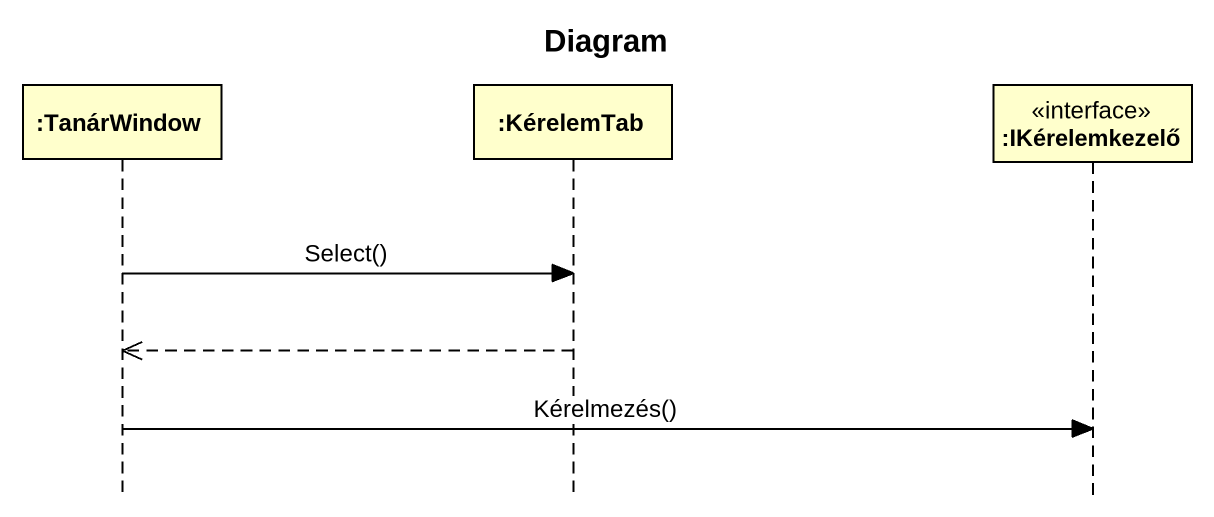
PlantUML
@startuml
title Diagram
hide footbox
participant ":TanárWindow" as TanárWindow
participant ":KérelemTab" as KérelemTab
participant ":IKérelemkezelő" as IKérelemkezelő <<interface>>

TanárWindow -> KérelemTab : Select()
KérelemTab -->> TanárWindow
TanárWindow -> IKérelemkezelő : Kérelmezés()
@enduml
